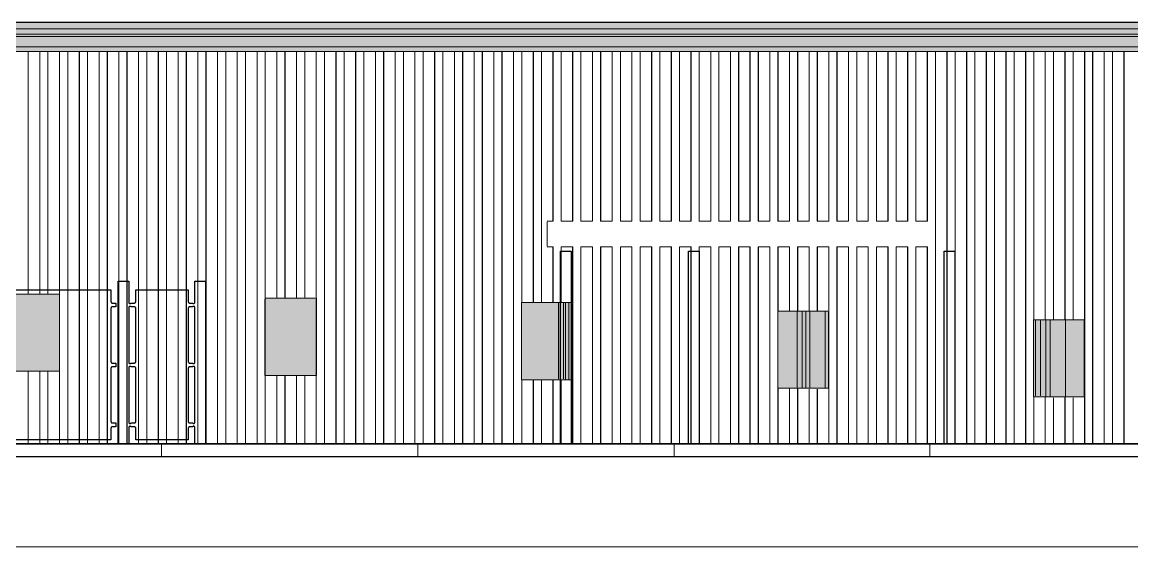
# Model space of a CAD drawing. Header units: millimetres. Extents: x 0 to 84100, y 0 to 59400.
# Drawn here: x 53003 to 65961, y 29193 to 35315 of the extents above; entities that cross this region are included whole.
import ezdxf

# ---------------------------------------------------------------- set-up
doc = ezdxf.new("R2010")
doc.units = ezdxf.units.MM
for name, color, linetype, lineweight in [('01_切断（構造・壁）', 7, 'Continuous', 35), ('09_立面の外形', 7, 'Continuous', 30), ('10_見えがかり', 7, 'Continuous', 13), ('12_見えがかり（ガラス）', 5, 'Continuous', 9), ('50_寸法', 3, 'Continuous', 9)]:
    doc.layers.add(name, color=color, linetype=linetype, lineweight=lineweight)

msp = doc.modelspace()

# ---------------------------------------------------------------- hatches: boundary and pattern name
at = {"layer": '10_見えがかり', "true_color": 0xe9dcc4}
msp.add_hatch(color=8, dxfattribs=at).paths.add_polyline_path([(69944, 35298), (69954, 35288), (69954, 35248), (69939, 35233), (69919, 35233), (49009, 35233), (49004, 35228), (49004, 35308), (49009, 35313), (69939, 35313), (69944, 35308)])
at = {"layer": '12_見えがかり（ガラス）', "true_color": 0xdce9f2}
for points in [[(69984, 35228), (69984, 35178), (69979, 35173), (69969, 35173), (69959, 35163), (69949, 35163), (69929, 35143), (69919, 35143), (69909, 35133), (69899, 35133), (69879, 35113), (69869, 35113), (69859, 35103), (69849, 35103), (69829, 35083), (69819, 35083), (69809, 35073), (69799, 35073), (69789, 35063), (69779, 35063), (69759, 35043), (69749, 35043), (69739, 35033), (69729, 35033), (69714, 35018), (69709, 35013), (69699, 35013), (69689, 35003), (69679, 35003), (69659, 34983), (69654, 34988), (69654, 35118), (69649, 35123), (69519, 35123), (69509, 35113), (69499, 35113), (69489, 35103), (69479, 35103), (69469, 35093), (69459, 35093), (69449, 35083), (69439, 35083), (69429, 35073), (69419, 35073), (69409, 35063), (69399, 35063), (69389, 35053), (69379, 35053), (69369, 35043), (69359, 35043), (69349, 35033), (69339, 35033), (69329, 35023), (69319, 35023), (69309, 35013), (69299, 35013), (69289, 35003), (69279, 35003), (69259, 34983), (69249, 34983), (69244, 34978), (69244, 34968), (69239, 34963), (68419, 34963), (68409, 34973), (49009, 34973), (49004, 34978), (49004, 35228), (49009, 35233), (69979, 35233)], [(53429, 32143), (53434, 32138), (53434, 31248), (53429, 31243), (52849, 31243), (52844, 31248), (52844, 32138), (52849, 32143)], [(56429, 32093), (56434, 32088), (56434, 31198), (56429, 31193), (55839, 31193), (55834, 31198), (55834, 32088), (55839, 32093)], [(59419, 32043), (59424, 32038), (59424, 31148), (59419, 31143), (58839, 31143), (58834, 31148), (58834, 32038), (58839, 32043)], [(62409, 31943), (62414, 31938), (62414, 31048), (62409, 31043), (61829, 31043), (61824, 31048), (61824, 31938), (61829, 31943)], [(65399, 31843), (65404, 31838), (65404, 30948), (65399, 30943), (64819, 30943), (64814, 30948), (64814, 31838), (64819, 31843)]]:
    msp.add_hatch(color=8, dxfattribs=at).paths.add_polyline_path(points)

# ---------------------------------------------------------------- linework, layer by layer
at = {"layer": '01_切断（構造・壁）'}
msp.add_lwpolyline([(3834, 30393), (76266, 30393)], dxfattribs=at)
at = {"layer": '09_立面の外形'}
for points in [[(49003, 35315), (69943, 35315)], [(69292, 30243), (12572, 30243)]]:
    msp.add_lwpolyline(points, dxfattribs=at)
at = {"layer": '10_見えがかり'}
for points in [[(48991, 35315), (69943, 35315)], [(69375, 35029), (62487, 35029), (55341, 35029), (48992, 35029)], [(54640, 34974), (51640, 34974)], [(53073, 32143), (53073, 34974)], [(53208, 34974), (53073, 34974)], [(53073, 32143), (53073, 34974)], [(53207, 34974), (53073, 34974)], [(53207, 34974), (53207, 32143)], [(53208, 32143), (53208, 34974)], [(53303, 32143), (53303, 34974)], [(53438, 34974), (53303, 34974)], [(53304, 32143), (53304, 34974)], [(53439, 34974), (53304, 34974)], [(53438, 34974), (53438, 32143)], [(53439, 32143), (53439, 34974)], [(53534, 30393), (53534, 34974)], [(53669, 34974), (53534, 34974)], [(53535, 30393), (53535, 34974)], [(53670, 34974), (53535, 34974)], [(53669, 34974), (53669, 30393)], [(53670, 30393), (53670, 34974)], [(53765, 30393), (53765, 34974)], [(53900, 34974), (53765, 34974)], [(53766, 30393), (53766, 34974)], [(53901, 34974), (53766, 34974)], [(53900, 34974), (53900, 30393)], [(53901, 30393), (53901, 34974)], [(53996, 30393), (53996, 34974)], [(54130, 34974), (53996, 34974)], [(53997, 30393), (53997, 34974)], [(54131, 34974), (53997, 34974)], [(54130, 34974), (54130, 30393)], [(54131, 30393), (54131, 34974)], [(54226, 30393), (54226, 34974)], [(54361, 34974), (54226, 34974)], [(54227, 30393), (54227, 34974)], [(54362, 34974), (54227, 34974)], [(54361, 34974), (54361, 30393)], [(54362, 30393), (54362, 34974)], [(54457, 30393), (54457, 34974)], [(54592, 34974), (54457, 34974)], [(54458, 30393), (54458, 34974)], [(54593, 34974), (54458, 34974)], [(54592, 34974), (54592, 30393)], [(54593, 30393), (54593, 34974)], [(57637, 34974), (54640, 34974)], [(54688, 30393), (54688, 34974)], [(54823, 34974), (54688, 34974)], [(54689, 34974), (54688, 34974)], [(54689, 30393), (54689, 34974)], [(54824, 34974), (54689, 34974)], [(54824, 34974), (54823, 34974)], [(54823, 34974), (54823, 30393)], [(54824, 30393), (54824, 34974)], [(54918, 30393), (54918, 34974)], [(55053, 34974), (54918, 34974)], [(54920, 34974), (54918, 34974)], [(54920, 30393), (54920, 34974)], [(55054, 34974), (54920, 34974)], [(55054, 34974), (55053, 34974)], [(55053, 34974), (55053, 30393)], [(55054, 30393), (55054, 34974)], [(55149, 30393), (55149, 34974)], [(55284, 34974), (55149, 34974)], [(55150, 34974), (55149, 34974)], [(55150, 30393), (55150, 34974)], [(55285, 34974), (55150, 34974)], [(55285, 34974), (55284, 34974)], [(55284, 34974), (55284, 30393)], [(55285, 30393), (55285, 34974)], [(55380, 30393), (55380, 34974)], [(55514, 34974), (55380, 34974)], [(55381, 34974), (55380, 34974)], [(55381, 30393), (55381, 34974)], [(55515, 34974), (55381, 34974)], [(55515, 34974), (55514, 34974)], [(55514, 34974), (55514, 30393)], [(55515, 30393), (55515, 34974)], [(55610, 30393), (55610, 34974)], [(55745, 34974), (55610, 34974)], [(55611, 34974), (55610, 34974)], [(55611, 30393), (55611, 34974)], [(55746, 34974), (55611, 34974)], [(55746, 34974), (55745, 34974)], [(55745, 34974), (55745, 30393)], [(55746, 30393), (55746, 34974)], [(55841, 32093), (55841, 34974)], [(55975, 34974), (55841, 34974)], [(55842, 34974), (55841, 34974)], [(55842, 32093), (55842, 34974)], [(55976, 34974), (55842, 34974)], [(55976, 34974), (55975, 34974)], [(55975, 34974), (55975, 32093)], [(55976, 32093), (55976, 34974)], [(56071, 32093), (56071, 34974)], [(56206, 34974), (56071, 34974)], [(56072, 34974), (56071, 34974)], [(56072, 32093), (56072, 34974)], [(56207, 34974), (56072, 34974)], [(56207, 34974), (56206, 34974)], [(56206, 34974), (56206, 32093)], [(56207, 32093), (56207, 34974)], [(56302, 32093), (56302, 34974)], [(56436, 34974), (56302, 34974)], [(56303, 34974), (56302, 34974)], [(56303, 32093), (56303, 34974)], [(56437, 34974), (56303, 34974)], [(56437, 34974), (56436, 34974)], [(56436, 34974), (56436, 32093)], [(56437, 32093), (56437, 34974)], [(56532, 30393), (56532, 34974)], [(56667, 34974), (56532, 34974)], [(56533, 34974), (56532, 34974)], [(56533, 30393), (56533, 34974)], [(56668, 34974), (56533, 34974)], [(56668, 34974), (56667, 34974)], [(56667, 34974), (56667, 30393)], [(56668, 30393), (56668, 34974)], [(56763, 30393), (56763, 34974)], [(56897, 34974), (56763, 34974)], [(56764, 34974), (56763, 34974)], [(56764, 30393), (56764, 34974)], [(56899, 34974), (56764, 34974)], [(56899, 34974), (56897, 34974)], [(56897, 34974), (56897, 30393)], [(56899, 30393), (56899, 34974)], [(56993, 30393), (56993, 34974)], [(57128, 34974), (56993, 34974)], [(56994, 34974), (56993, 34974)], [(56994, 30393), (56994, 34974)], [(57129, 34974), (56994, 34974)], [(57129, 34974), (57128, 34974)], [(57128, 34974), (57128, 30393)], [(57129, 30393), (57129, 34974)], [(57224, 30393), (57224, 34974)], [(57359, 34974), (57224, 34974)], [(57225, 34974), (57224, 34974)], [(57225, 30393), (57225, 34974)], [(57360, 34974), (57225, 34974)], [(57360, 34974), (57359, 34974)], [(57359, 34974), (57359, 30393)], [(57360, 30393), (57360, 34974)], [(57454, 30393), (57454, 34974)], [(57589, 34974), (57454, 34974)], [(57456, 34974), (57454, 34974)], [(57456, 30393), (57456, 34974)], [(57590, 34974), (57456, 34974)], [(57590, 34974), (57589, 34974)], [(57589, 34974), (57589, 30393)], [(57590, 30393), (57590, 34974)], [(60631, 34974), (57637, 34974)], [(57685, 30393), (57685, 34974)], [(57819, 34974), (57685, 34974)], [(57686, 34974), (57685, 34974)], [(57686, 30393), (57686, 34974)], [(57821, 34974), (57686, 34974)], [(57821, 34974), (57819, 34974)], [(57819, 34974), (57819, 30393)], [(57821, 30393), (57821, 34974)], [(57915, 30393), (57915, 34974)], [(58050, 34974), (57915, 34974)], [(57916, 34974), (57915, 34974)], [(57916, 30393), (57916, 34974)], [(58051, 34974), (57916, 34974)], [(58051, 34974), (58050, 34974)], [(58050, 34974), (58050, 30393)], [(58051, 30393), (58051, 34974)], [(58145, 30393), (58145, 34974)], [(58280, 34974), (58145, 34974)], [(58147, 34974), (58145, 34974)], [(58147, 30393), (58147, 34974)], [(58281, 34974), (58147, 34974)], [(58281, 34974), (58280, 34974)], [(58280, 34974), (58280, 30393)], [(58281, 30393), (58281, 34974)], [(58376, 30393), (58376, 34974)], [(58510, 34974), (58376, 34974)], [(58377, 34974), (58376, 34974)], [(58377, 30393), (58377, 34974)], [(58512, 34974), (58377, 34974)], [(58512, 34974), (58510, 34974)], [(58510, 34974), (58510, 30393)], [(58512, 30393), (58512, 34974)], [(58606, 30393), (58606, 34974)], [(58740, 34974), (58606, 34974)], [(58607, 34974), (58606, 34974)], [(58607, 30393), (58607, 34974)], [(58742, 34974), (58607, 34974)], [(58742, 34974), (58740, 34974)], [(58740, 34974), (58740, 30393)], [(58742, 30393), (58742, 34974)], [(58836, 32043), (58836, 34974)], [(58971, 34974), (58836, 34974)], [(58838, 34974), (58836, 34974)], [(58838, 32043), (58838, 34974)], [(58972, 34974), (58838, 34974)], [(58972, 34974), (58971, 34974)], [(58971, 34974), (58971, 32043)], [(58972, 32043), (58972, 34974)], [(59201, 34974), (59067, 34974)], [(59068, 34974), (59067, 34974)], [(59067, 34974), (59067, 32043)], [(59202, 34974), (59068, 34974)], [(59068, 34974), (59068, 32043)], [(59202, 34974), (59201, 34974)], [(59201, 34974), (59201, 32994)], [(59202, 32994), (59202, 34974)], [(59297, 32994), (59297, 34974)], [(59431, 34974), (59297, 34974)], [(59298, 34974), (59297, 34974)], [(59298, 32994), (59298, 34974)], [(59433, 34974), (59298, 34974)], [(59433, 34974), (59431, 34974)], [(59431, 34974), (59431, 32994)], [(59433, 32994), (59433, 34974)], [(59527, 32994), (59527, 34974)], [(59662, 34974), (59527, 34974)], [(59528, 34974), (59527, 34974)], [(59528, 32994), (59528, 34974)], [(59663, 34974), (59528, 34974)], [(59663, 34974), (59662, 34974)], [(59662, 34974), (59662, 32994)], [(59663, 32994), (59663, 34974)], [(59757, 32994), (59757, 34974)], [(59892, 34974), (59757, 34974)], [(59759, 34974), (59757, 34974)], [(59759, 32994), (59759, 34974)], [(59893, 34974), (59759, 34974)], [(59893, 34974), (59892, 34974)], [(59892, 34974), (59892, 32994)], [(59893, 32994), (59893, 34974)], [(59988, 32994), (59988, 34974)], [(60122, 34974), (59988, 34974)], [(59989, 34974), (59988, 34974)], [(59989, 32994), (59989, 34974)], [(60123, 34974), (59989, 34974)], [(60123, 34974), (60122, 34974)], [(60122, 34974), (60122, 32994)], [(60123, 32994), (60123, 34974)], [(60218, 32994), (60218, 34974)], [(60352, 34974), (60218, 34974)], [(60219, 34974), (60218, 34974)], [(60219, 32994), (60219, 34974)], [(60354, 34974), (60219, 34974)], [(60354, 34974), (60352, 34974)], [(60352, 34974), (60352, 32994)], [(60354, 32994), (60354, 34974)], [(60448, 32994), (60448, 34974)], [(60583, 34974), (60448, 34974)], [(60449, 34974), (60448, 34974)], [(60449, 32994), (60449, 34974)], [(60584, 34974), (60449, 34974)], [(60584, 34974), (60583, 34974)], [(60583, 34974), (60583, 32994)], [(60584, 32994), (60584, 34974)], [(63620, 34974), (60631, 34974)], [(60678, 32994), (60678, 34974)], [(60813, 34974), (60678, 34974)], [(60680, 34974), (60678, 34974)], [(60680, 32994), (60680, 34974)], [(60814, 34974), (60680, 34974)], [(60814, 34974), (60813, 34974)], [(60813, 34974), (60813, 32994)], [(60814, 32994), (60814, 34974)], [(60908, 32994), (60908, 34974)], [(61043, 34974), (60908, 34974)], [(60910, 34974), (60908, 34974)], [(60910, 32994), (60910, 34974)], [(61044, 34974), (60910, 34974)], [(61044, 34974), (61043, 34974)], [(61043, 34974), (61043, 32994)], [(61044, 32994), (61044, 34974)], [(61138, 32994), (61138, 34974)], [(61273, 34974), (61138, 34974)], [(61140, 34974), (61138, 34974)], [(61140, 32994), (61140, 34974)], [(61274, 34974), (61140, 34974)], [(61274, 34974), (61273, 34974)], [(61273, 34974), (61273, 32994)], [(61274, 32994), (61274, 34974)], [(61368, 32994), (61368, 34974)], [(61502, 34974), (61368, 34974)], [(61370, 34974), (61368, 34974)], [(61370, 32994), (61370, 34974)], [(61504, 34974), (61370, 34974)], [(61504, 34974), (61502, 34974)], [(61502, 34974), (61502, 32994)], [(61504, 32994), (61504, 34974)], [(61598, 32994), (61598, 34974)], [(61732, 34974), (61598, 34974)], [(61600, 34974), (61598, 34974)], [(61600, 32994), (61600, 34974)], [(61734, 34974), (61600, 34974)], [(61734, 34974), (61732, 34974)], [(61732, 34974), (61732, 32994)], [(61734, 32994), (61734, 34974)], [(61828, 32994), (61828, 34974)], [(61962, 34974), (61828, 34974)], [(61830, 34974), (61828, 34974)], [(61830, 32994), (61830, 34974)], [(61964, 34974), (61830, 34974)], [(61964, 34974), (61962, 34974)], [(61962, 34974), (61962, 32994)], [(61964, 32994), (61964, 34974)], [(62058, 32994), (62058, 34974)], [(62192, 34974), (62058, 34974)], [(62060, 34974), (62058, 34974)], [(62060, 32994), (62060, 34974)], [(62194, 34974), (62060, 34974)], [(62194, 34974), (62192, 34974)], [(62192, 34974), (62192, 32994)], [(62194, 32994), (62194, 34974)], [(62288, 32994), (62288, 34974)], [(62422, 34974), (62288, 34974)], [(62290, 34974), (62288, 34974)], [(62290, 32994), (62290, 34974)], [(62424, 34974), (62290, 34974)], [(62424, 34974), (62422, 34974)], [(62422, 34974), (62422, 32994)], [(62424, 32994), (62424, 34974)], [(62518, 32994), (62518, 34974)], [(62652, 34974), (62518, 34974)], [(62519, 34974), (62518, 34974)], [(62519, 32994), (62519, 34974)], [(62654, 34974), (62519, 34974)], [(62654, 34974), (62652, 34974)], [(62652, 34974), (62652, 32994)], [(62654, 32994), (62654, 34974)], [(62748, 32994), (62748, 34974)], [(62882, 34974), (62748, 34974)], [(62749, 34974), (62748, 34974)], [(62749, 32994), (62749, 34974)], [(62884, 34974), (62749, 34974)], [(62884, 34974), (62882, 34974)], [(62882, 34974), (62882, 32994)], [(62884, 32994), (62884, 34974)], [(62978, 32994), (62978, 34974)], [(63112, 34974), (62978, 34974)], [(62979, 34974), (62978, 34974)], [(62979, 32994), (62979, 34974)], [(63114, 34974), (62979, 34974)], [(63114, 34974), (63112, 34974)], [(63112, 34974), (63112, 32994)], [(63114, 32994), (63114, 34974)], [(63208, 32994), (63208, 34974)], [(63342, 34974), (63208, 34974)], [(63209, 34974), (63208, 34974)], [(63209, 32994), (63209, 34974)], [(63344, 34974), (63209, 34974)], [(63344, 34974), (63342, 34974)], [(63342, 34974), (63342, 32994)], [(63344, 32994), (63344, 34974)], [(63438, 32994), (63438, 34974)], [(63572, 34974), (63438, 34974)], [(63439, 34974), (63438, 34974)], [(63439, 32994), (63439, 34974)], [(63574, 34974), (63439, 34974)], [(63574, 34974), (63572, 34974)], [(63572, 34974), (63572, 32994)], [(63574, 32994), (63574, 34974)], [(63620, 34974), (66604, 34974)], [(63668, 30393), (63668, 34974)], [(63802, 34974), (63668, 34974)], [(63669, 34974), (63668, 34974)], [(63669, 30393), (63669, 34974)], [(63803, 34974), (63669, 34974)], [(63803, 34974), (63802, 34974)], [(63802, 34974), (63802, 30393)], [(63803, 30393), (63803, 34974)], [(63897, 30393), (63897, 34974)], [(64031, 34974), (63897, 34974)], [(63899, 34974), (63897, 34974)], [(63899, 30393), (63899, 34974)], [(64033, 34974), (63899, 34974)], [(64033, 34974), (64031, 34974)], [(64031, 34974), (64031, 30393)], [(64033, 30393), (64033, 34974)], [(64127, 30393), (64127, 34974)], [(64261, 34974), (64127, 34974)], [(64129, 34974), (64127, 34974)], [(64129, 30393), (64129, 34974)], [(64263, 34974), (64129, 34974)], [(64263, 34974), (64261, 34974)], [(64261, 34974), (64261, 30393)], [(64263, 30393), (64263, 34974)], [(64356, 30393), (64356, 34974)], [(64490, 34974), (64356, 34974)], [(64358, 34974), (64356, 34974)], [(64358, 30393), (64358, 34974)], [(64492, 34974), (64358, 34974)], [(64492, 34974), (64490, 34974)], [(64490, 34974), (64490, 30393)], [(64492, 30393), (64492, 34974)], [(64586, 30393), (64586, 34974)], [(64720, 34974), (64586, 34974)], [(64588, 34974), (64586, 34974)], [(64588, 30393), (64588, 34974)], [(64722, 34974), (64588, 34974)], [(64722, 34974), (64720, 34974)], [(64720, 34974), (64720, 30393)], [(64722, 30393), (64722, 34974)], [(64816, 31843), (64816, 34974)], [(64950, 34974), (64816, 34974)], [(64817, 34974), (64816, 34974)], [(64817, 31843), (64817, 34974)], [(64951, 34974), (64817, 34974)], [(64951, 34974), (64950, 34974)], [(64950, 34974), (64950, 31843)], [(64951, 31843), (64951, 34974)], [(65045, 31843), (65045, 34974)], [(65179, 34974), (65045, 34974)], [(65047, 34974), (65045, 34974)], [(65047, 31843), (65047, 34974)], [(65181, 34974), (65047, 34974)], [(65181, 34974), (65179, 34974)], [(65179, 34974), (65179, 31843)], [(65181, 31843), (65181, 34974)], [(65275, 31843), (65275, 34974)], [(65409, 34974), (65275, 34974)], [(65276, 34974), (65275, 34974)], [(65276, 31843), (65276, 34974)], [(65411, 34974), (65276, 34974)], [(65411, 34974), (65409, 34974)], [(65409, 34974), (65409, 31843)], [(65411, 31843), (65411, 34974)], [(65504, 30393), (65504, 34974)], [(65638, 34974), (65504, 34974)], [(65506, 34974), (65504, 34974)], [(65506, 30393), (65506, 34974)], [(65640, 34974), (65506, 34974)], [(65640, 34974), (65638, 34974)], [(65638, 34974), (65638, 30393)], [(65640, 30393), (65640, 34974)], [(65734, 30393), (65734, 34974)], [(65868, 34974), (65734, 34974)], [(65736, 34974), (65734, 34974)], [(65736, 30393), (65736, 34974)], [(65870, 34974), (65736, 34974)], [(65870, 34974), (65868, 34974)], [(65868, 34974), (65868, 30393)], [(65870, 30393), (65870, 34974)], [(59134, 32984), (59134, 32702)], [(59135, 32994), (59202, 32994)], [(59135, 32984), (59135, 32702)], [(59143, 32994), (59201, 32994)], [(59202, 32994), (59201, 32994)], [(59298, 32994), (59297, 32994)], [(59297, 32994), (59431, 32994)], [(59298, 32994), (59433, 32994)], [(59433, 32994), (59431, 32994)], [(59528, 32994), (59527, 32994)], [(59527, 32994), (59662, 32994)], [(59528, 32994), (59663, 32994)], [(59663, 32994), (59662, 32994)], [(59759, 32994), (59757, 32994)], [(59757, 32994), (59892, 32994)], [(59759, 32994), (59893, 32994)], [(59893, 32994), (59892, 32994)], [(59989, 32994), (59988, 32994)], [(59988, 32994), (60122, 32994)], [(59989, 32994), (60123, 32994)], [(60123, 32994), (60122, 32994)], [(60219, 32994), (60218, 32994)], [(60218, 32994), (60352, 32994)], [(60219, 32994), (60354, 32994)], [(60354, 32994), (60352, 32994)], [(60449, 32994), (60448, 32994)], [(60448, 32994), (60583, 32994)], [(60449, 32994), (60584, 32994)], [(60584, 32994), (60583, 32994)], [(60680, 32994), (60678, 32994)], [(60678, 32994), (60813, 32994)], [(60680, 32994), (60814, 32994)], [(60814, 32994), (60813, 32994)], [(60910, 32994), (60908, 32994)], [(60908, 32994), (61043, 32994)], [(60910, 32994), (61044, 32994)], [(61044, 32994), (61043, 32994)], [(61140, 32994), (61138, 32994)], [(61138, 32994), (61273, 32994)], [(61140, 32994), (61274, 32994)], [(61274, 32994), (61273, 32994)], [(61370, 32994), (61368, 32994)], [(61368, 32994), (61502, 32994)], [(61370, 32994), (61504, 32994)], [(61504, 32994), (61502, 32994)], [(61600, 32994), (61598, 32994)], [(61598, 32994), (61732, 32994)], [(61600, 32994), (61734, 32994)], [(61734, 32994), (61732, 32994)], [(61830, 32994), (61828, 32994)], [(61828, 32994), (61962, 32994)], [(61830, 32994), (61964, 32994)], [(61964, 32994), (61962, 32994)], [(62060, 32994), (62058, 32994)], [(62058, 32994), (62192, 32994)], [(62060, 32994), (62194, 32994)], [(62194, 32994), (62192, 32994)], [(62290, 32994), (62288, 32994)], [(62288, 32994), (62422, 32994)], [(62290, 32994), (62424, 32994)], [(62424, 32994), (62422, 32994)], [(62519, 32994), (62518, 32994)], [(62518, 32994), (62652, 32994)], [(62519, 32994), (62654, 32994)], [(62654, 32994), (62652, 32994)], [(62749, 32994), (62748, 32994)], [(62748, 32994), (62882, 32994)], [(62749, 32994), (62884, 32994)], [(62884, 32994), (62882, 32994)], [(62979, 32994), (62978, 32994)], [(62978, 32994), (63112, 32994)], [(62979, 32994), (63114, 32994)], [(63114, 32994), (63112, 32994)], [(63209, 32994), (63208, 32994)], [(63208, 32994), (63342, 32994)], [(63209, 32994), (63344, 32994)], [(63344, 32994), (63342, 32994)], [(63439, 32994), (63438, 32994)], [(63438, 32994), (63572, 32994)], [(63439, 32994), (63574, 32994)], [(63574, 32994), (63572, 32994)], [(59202, 32692), (59135, 32692)], [(59201, 32692), (59143, 32692)], [(59202, 32692), (59201, 32692)], [(59201, 32692), (59201, 32043)], [(59202, 32043), (59202, 32692)], [(59297, 32043), (59297, 32692)], [(59431, 32692), (59297, 32692)], [(59298, 32692), (59297, 32692)], [(59298, 32043), (59298, 32692)], [(59433, 32692), (59298, 32692)], [(59433, 32692), (59431, 32692)], [(59431, 32692), (59431, 32043)], [(59433, 32043), (59433, 32692)], [(59527, 30393), (59527, 32692)], [(59662, 32692), (59527, 32692)], [(59528, 32692), (59527, 32692)], [(59528, 30393), (59528, 32692)], [(59663, 32692), (59528, 32692)], [(59663, 32692), (59662, 32692)], [(59662, 32692), (59662, 30393)], [(59663, 30393), (59663, 32692)], [(59757, 30393), (59757, 32692)], [(59892, 32692), (59757, 32692)], [(59759, 32692), (59757, 32692)], [(59759, 30393), (59759, 32692)], [(59893, 32692), (59759, 32692)], [(59893, 32692), (59892, 32692)], [(59892, 32692), (59892, 30393)], [(59893, 30393), (59893, 32692)], [(59988, 30393), (59988, 32692)], [(60122, 32692), (59988, 32692)], [(59989, 32692), (59988, 32692)], [(59989, 30393), (59989, 32692)], [(60123, 32692), (59989, 32692)], [(60123, 32692), (60122, 32692)], [(60122, 32692), (60122, 30393)], [(60123, 30393), (60123, 32692)], [(60218, 30393), (60218, 32692)], [(60352, 32692), (60218, 32692)], [(60219, 32692), (60218, 32692)], [(60219, 30393), (60219, 32692)], [(60354, 32692), (60219, 32692)], [(60354, 32692), (60352, 32692)], [(60352, 32692), (60352, 30393)], [(60354, 30393), (60354, 32692)], [(60448, 30393), (60448, 32692)], [(60583, 32692), (60448, 32692)], [(60449, 32692), (60448, 32692)], [(60449, 30393), (60449, 32692)], [(60584, 32692), (60449, 32692)], [(60584, 32692), (60583, 32692)], [(60583, 32692), (60583, 30393)], [(60584, 30393), (60584, 32692)], [(60678, 30393), (60678, 32692)], [(60813, 32692), (60678, 32692)], [(60680, 32692), (60678, 32692)], [(60680, 30393), (60680, 32692)], [(60814, 32692), (60680, 32692)], [(60814, 32692), (60813, 32692)], [(60813, 32692), (60813, 30393)], [(60814, 30393), (60814, 32692)], [(60908, 30393), (60908, 32692)], [(61043, 32692), (60908, 32692)], [(60910, 32692), (60908, 32692)], [(60910, 30393), (60910, 32692)], [(61044, 32692), (60910, 32692)], [(61044, 32692), (61043, 32692)], [(61043, 32692), (61043, 30393)], [(61044, 30393), (61044, 32692)], [(61138, 30393), (61138, 32692)], [(61273, 32692), (61138, 32692)], [(61140, 32692), (61138, 32692)], [(61140, 30393), (61140, 32692)], [(61274, 32692), (61140, 32692)], [(61274, 32692), (61273, 32692)], [(61273, 32692), (61273, 30393)], [(61274, 30393), (61274, 32692)], [(61368, 30393), (61368, 32692)], [(61502, 32692), (61368, 32692)], [(61370, 32692), (61368, 32692)], [(61370, 30393), (61370, 32692)], [(61504, 32692), (61370, 32692)], [(61504, 32692), (61502, 32692)], [(61502, 32692), (61502, 30393)], [(61504, 30393), (61504, 32692)], [(61598, 30393), (61598, 32692)], [(61732, 32692), (61598, 32692)], [(61600, 32692), (61598, 32692)], [(61600, 30393), (61600, 32692)], [(61734, 32692), (61600, 32692)], [(61734, 32692), (61732, 32692)], [(61732, 32692), (61732, 30393)], [(61734, 30393), (61734, 32692)], [(61828, 31943), (61828, 32692)], [(61962, 32692), (61828, 32692)], [(61830, 32692), (61828, 32692)], [(61830, 31943), (61830, 32692)], [(61964, 32692), (61830, 32692)], [(61964, 32692), (61962, 32692)], [(61962, 32692), (61962, 31943)], [(61964, 31943), (61964, 32692)], [(62058, 31943), (62058, 32692)], [(62192, 32692), (62058, 32692)], [(62060, 32692), (62058, 32692)], [(62060, 31943), (62060, 32692)], [(62194, 32692), (62060, 32692)], [(62194, 32692), (62192, 32692)], [(62192, 32692), (62192, 31943)], [(62194, 31943), (62194, 32692)], [(62288, 31943), (62288, 32692)], [(62422, 32692), (62288, 32692)], [(62290, 32692), (62288, 32692)], [(62290, 31943), (62290, 32692)], [(62424, 32692), (62290, 32692)], [(62424, 32692), (62422, 32692)], [(62422, 32692), (62422, 31943)], [(62424, 31943), (62424, 32692)], [(62518, 30393), (62518, 32692)], [(62652, 32692), (62518, 32692)], [(62519, 32692), (62518, 32692)], [(62519, 30393), (62519, 32692)], [(62654, 32692), (62519, 32692)], [(62654, 32692), (62652, 32692)], [(62652, 32692), (62652, 30393)], [(62654, 30393), (62654, 32692)], [(62748, 30393), (62748, 32692)], [(62882, 32692), (62748, 32692)], [(62749, 32692), (62748, 32692)], [(62749, 30393), (62749, 32692)], [(62884, 32692), (62749, 32692)], [(62884, 32692), (62882, 32692)], [(62882, 32692), (62882, 30393)], [(62884, 30393), (62884, 32692)], [(62978, 30393), (62978, 32692)], [(63112, 32692), (62978, 32692)], [(62979, 32692), (62978, 32692)], [(62979, 30393), (62979, 32692)], [(63114, 32692), (62979, 32692)], [(63114, 32692), (63112, 32692)], [(63112, 32692), (63112, 30393)], [(63114, 30393), (63114, 32692)], [(63208, 30393), (63208, 32692)], [(63342, 32692), (63208, 32692)], [(63209, 32692), (63208, 32692)], [(63209, 30393), (63209, 32692)], [(63344, 32692), (63209, 32692)], [(63344, 32692), (63342, 32692)], [(63342, 32692), (63342, 30393)], [(63344, 30393), (63344, 32692)], [(63438, 30393), (63438, 32692)], [(63572, 32692), (63438, 32692)], [(63439, 32692), (63438, 32692)], [(63439, 30393), (63439, 32692)], [(63574, 32692), (63439, 32692)], [(63574, 32692), (63572, 32692)], [(63572, 32692), (63572, 30393)], [(63574, 30393), (63574, 32692)], [(53440, 32143), (52850, 32143)], [(53073, 32143), (53208, 32143)], [(53073, 32143), (53207, 32143)], [(53303, 32143), (53438, 32143)], [(53304, 32143), (53439, 32143)], [(53440, 31243), (53440, 32143)], [(55839, 31193), (55839, 32093)], [(56428, 32093), (55839, 32093)], [(55842, 32093), (55841, 32093)], [(55841, 32093), (55975, 32093)], [(55842, 32093), (55976, 32093)], [(55976, 32093), (55975, 32093)], [(56072, 32093), (56071, 32093)], [(56071, 32093), (56206, 32093)], [(56072, 32093), (56207, 32093)], [(56207, 32093), (56206, 32093)], [(56303, 32093), (56302, 32093)], [(56302, 32093), (56427, 32093)], [(56303, 32093), (56428, 32093)], [(56438, 31193), (56438, 32093)], [(58835, 31143), (58835, 32043)], [(59433, 32043), (58835, 32043)], [(58838, 32043), (58836, 32043)], [(58836, 32043), (58971, 32043)], [(58838, 32043), (58972, 32043)], [(58972, 32043), (58971, 32043)], [(59068, 32043), (59067, 32043)], [(59067, 32043), (59201, 32043)], [(59068, 32043), (59202, 32043)], [(59202, 32043), (59201, 32043)], [(59264, 31152), (59264, 32040)], [(59298, 32043), (59297, 32043)], [(59297, 32043), (59431, 32043)], [(59298, 32043), (59433, 32043)], [(59323, 32040), (59323, 31152)], [(59349, 32037), (59349, 32009)], [(59349, 32009), (59349, 31866)], [(59387, 31980), (59387, 32037)], [(59433, 32043), (59431, 32043)], [(59433, 31143), (59433, 32043)], [(59387, 31837), (59387, 31980)], [(61826, 31043), (61826, 31943)], [(62424, 31943), (61826, 31943)], [(61830, 31943), (61828, 31943)], [(61828, 31943), (61962, 31943)], [(61830, 31943), (61964, 31943)], [(61964, 31943), (61962, 31943)], [(62052, 31052), (62052, 31941)], [(62060, 31943), (62058, 31943)], [(62058, 31943), (62192, 31943)], [(62060, 31943), (62194, 31943)], [(62112, 31941), (62112, 31052)], [(62156, 31942), (62156, 31866)], [(62194, 31943), (62192, 31943)], [(62200, 31837), (62200, 31942)], [(62290, 31943), (62288, 31943)], [(62288, 31943), (62422, 31943)], [(62290, 31943), (62424, 31943)], [(62379, 31837), (62379, 31942)], [(62424, 31943), (62422, 31943)], [(62424, 31043), (62424, 31943)], [(59349, 31866), (59349, 31723)], [(59387, 31694), (59387, 31837)], [(62156, 31866), (62156, 31723)], [(62200, 31694), (62200, 31837)], [(62379, 31694), (62379, 31837)], [(64814, 30943), (64814, 31843)], [(64817, 31843), (64816, 31843)], [(64816, 31843), (64950, 31843)], [(64817, 31843), (64951, 31843)], [(65411, 31843), (64824, 31843)], [(64836, 30953), (64836, 31841)], [(64895, 31841), (64895, 30953)], [(64951, 31843), (64950, 31843)], [(64958, 31837), (64958, 31723)], [(65008, 31694), (65008, 31837)], [(65047, 31843), (65045, 31843)], [(65045, 31843), (65179, 31843)], [(65047, 31843), (65181, 31843)], [(65181, 31843), (65179, 31843)], [(65187, 31694), (65187, 31837)], [(65276, 31843), (65275, 31843)], [(65275, 31843), (65409, 31843)], [(65276, 31843), (65411, 31843)], [(65411, 31843), (65409, 31843)], [(65411, 30943), (65411, 31843)], [(59349, 31723), (59349, 31580)], [(59387, 31551), (59387, 31694)], [(62156, 31723), (62156, 31580)], [(62200, 31551), (62200, 31694)], [(62379, 31551), (62379, 31694)], [(64958, 31723), (64958, 31580)], [(65008, 31551), (65008, 31694)], [(65187, 31551), (65187, 31694)], [(59349, 31580), (59349, 31437)], [(59387, 31408), (59387, 31551)], [(62156, 31580), (62156, 31437)], [(62200, 31408), (62200, 31551)], [(62379, 31408), (62379, 31551)], [(64958, 31580), (64958, 31437)], [(65008, 31408), (65008, 31551)], [(65187, 31408), (65187, 31551)], [(59349, 31437), (59349, 31294)], [(59387, 31265), (59387, 31408)], [(62156, 31437), (62156, 31294)], [(62200, 31265), (62200, 31408)], [(62379, 31265), (62379, 31408)], [(64958, 31437), (64958, 31294)], [(65008, 31265), (65008, 31408)], [(65187, 31265), (65187, 31408)], [(52850, 31243), (53440, 31243)], [(53208, 31243), (53073, 31243)], [(53073, 31243), (53073, 30393)], [(53207, 31243), (53073, 31243)], [(53073, 30393), (53073, 31243)], [(53207, 31243), (53207, 30393)], [(53208, 31243), (53208, 30393)], [(53438, 31243), (53303, 31243)], [(53303, 30393), (53303, 31243)], [(53439, 31243), (53304, 31243)], [(53304, 31243), (53304, 30393)], [(53438, 31243), (53438, 30393)], [(53439, 31243), (53439, 30393)], [(59349, 31294), (59349, 31151)], [(59387, 31151), (59387, 31265)], [(62156, 31294), (62156, 31151)], [(62200, 31122), (62200, 31265)], [(62379, 31122), (62379, 31265)], [(64958, 31294), (64958, 31151)], [(65008, 31122), (65008, 31265)], [(65187, 31122), (65187, 31265)], [(55839, 31193), (56428, 31193)], [(55842, 31193), (55841, 31193)], [(55975, 31193), (55841, 31193)], [(55841, 30393), (55841, 31193)], [(55976, 31193), (55842, 31193)], [(55842, 31193), (55842, 30393)], [(55976, 31193), (55975, 31193)], [(55975, 31193), (55975, 30393)], [(55976, 31193), (55976, 30393)], [(56072, 31193), (56071, 31193)], [(56206, 31193), (56071, 31193)], [(56071, 30393), (56071, 31193)], [(56207, 31193), (56072, 31193)], [(56072, 31193), (56072, 30393)], [(56207, 31193), (56206, 31193)], [(56206, 31193), (56206, 30393)], [(56207, 31193), (56207, 30393)], [(56303, 31193), (56302, 31193)], [(56427, 31193), (56302, 31193)], [(56302, 30393), (56302, 31193)], [(56428, 31193), (56303, 31193)], [(56303, 31193), (56303, 30393)], [(56436, 31193), (56436, 30393)], [(56437, 31193), (56437, 30393)], [(58835, 31143), (59433, 31143)], [(58838, 31143), (58836, 31143)], [(58971, 31143), (58836, 31143)], [(58836, 30393), (58836, 31143)], [(58972, 31143), (58838, 31143)], [(58838, 31143), (58838, 30393)], [(58972, 31143), (58971, 31143)], [(58971, 31143), (58971, 30393)], [(58972, 31143), (58972, 30393)], [(59068, 31143), (59067, 31143)], [(59201, 31143), (59067, 31143)], [(59067, 30393), (59067, 31143)], [(59202, 31143), (59068, 31143)], [(59068, 31143), (59068, 30393)], [(59202, 31143), (59201, 31143)], [(59201, 31143), (59201, 30393)], [(59202, 31143), (59202, 30393)], [(59298, 31143), (59297, 31143)], [(59431, 31143), (59297, 31143)], [(59297, 30393), (59297, 31133)], [(59433, 31143), (59298, 31143)], [(59298, 31133), (59298, 30393)], [(59433, 31143), (59431, 31143)], [(59431, 31143), (59431, 30393)], [(59433, 31143), (59433, 30393)], [(62156, 31151), (62156, 31046)], [(62200, 31046), (62200, 31122)], [(62379, 31046), (62379, 31122)], [(64958, 31151), (64958, 31008)], [(65008, 30979), (65008, 31122)], [(65187, 30979), (65187, 31122)], [(62424, 31043), (61826, 31043)], [(61830, 31043), (61828, 31043)], [(61962, 31043), (61828, 31043)], [(61828, 30393), (61828, 31043)], [(61964, 31043), (61830, 31043)], [(61830, 31043), (61830, 30393)], [(61964, 31043), (61962, 31043)], [(61962, 31043), (61962, 30393)], [(61964, 31043), (61964, 30393)], [(62060, 31043), (62058, 31043)], [(62192, 31043), (62058, 31043)], [(62058, 30393), (62058, 31043)], [(62194, 31043), (62060, 31043)], [(62060, 31043), (62060, 30393)], [(62194, 31043), (62192, 31043)], [(62192, 31033), (62192, 30393)], [(62194, 31033), (62194, 30393)], [(62290, 31043), (62288, 31043)], [(62422, 31043), (62288, 31043)], [(62288, 30393), (62288, 31033)], [(62424, 31043), (62290, 31043)], [(62290, 31033), (62290, 30393)], [(62424, 31043), (62422, 31043)], [(62422, 31043), (62422, 30393)], [(62424, 31043), (62424, 30393)], [(64958, 31008), (64958, 30951)], [(65008, 30950), (65008, 30979)], [(65187, 30950), (65187, 30979)], [(64817, 30943), (64816, 30943)], [(64950, 30943), (64816, 30943)], [(64816, 30393), (64816, 30943)], [(64951, 30943), (64817, 30943)], [(64817, 30943), (64817, 30393)], [(64824, 30943), (65411, 30943)], [(64951, 30943), (64950, 30943)], [(64950, 30943), (64950, 30393)], [(64951, 30943), (64951, 30393)], [(65047, 30943), (65045, 30943)], [(65179, 30943), (65045, 30943)], [(65045, 30393), (65045, 30933)], [(65181, 30943), (65047, 30943)], [(65047, 30933), (65047, 30393)], [(65181, 30943), (65179, 30943)], [(65179, 30943), (65179, 30393)], [(65181, 30943), (65181, 30393)], [(65276, 30943), (65275, 30943)], [(65409, 30943), (65275, 30943)], [(65275, 30393), (65275, 30933)], [(65411, 30943), (65276, 30943)], [(65276, 30933), (65276, 30393)], [(65411, 30943), (65409, 30943)], [(65409, 30943), (65409, 30393)], [(65411, 30943), (65411, 30393)], [(54640, 30393), (51640, 30393)], [(53073, 30393), (53208, 30393)], [(53073, 30393), (53207, 30393)], [(53303, 30393), (53438, 30393)], [(53304, 30393), (53439, 30393)], [(53534, 30393), (53669, 30393)], [(53535, 30393), (53670, 30393)], [(53765, 30393), (53900, 30393)], [(53766, 30393), (53901, 30393)], [(53996, 30393), (54130, 30393)], [(53997, 30393), (54131, 30393)], [(54226, 30393), (54361, 30393)], [(54227, 30393), (54362, 30393)], [(54457, 30393), (54592, 30393)], [(54458, 30393), (54593, 30393)], [(54630, 30243), (54630, 30383)], [(54630, 30243), (54630, 30383)], [(57637, 30393), (54640, 30393)], [(54689, 30393), (54688, 30393)], [(54688, 30393), (54823, 30393)], [(54689, 30393), (54824, 30393)], [(54824, 30393), (54823, 30393)], [(54920, 30393), (54918, 30393)], [(54918, 30393), (55053, 30393)], [(54920, 30393), (55054, 30393)], [(55054, 30393), (55053, 30393)], [(55150, 30393), (55149, 30393)], [(55149, 30393), (55284, 30393)], [(55150, 30393), (55285, 30393)], [(55285, 30393), (55284, 30393)], [(55381, 30393), (55380, 30393)], [(55380, 30393), (55514, 30393)], [(55381, 30393), (55515, 30393)], [(55515, 30393), (55514, 30393)], [(55611, 30393), (55610, 30393)], [(55610, 30393), (55745, 30393)], [(55611, 30393), (55746, 30393)], [(55746, 30393), (55745, 30393)], [(55842, 30393), (55841, 30393)], [(55841, 30393), (55975, 30393)], [(55842, 30393), (55976, 30393)], [(55976, 30393), (55975, 30393)], [(56072, 30393), (56071, 30393)], [(56071, 30393), (56206, 30393)], [(56072, 30393), (56207, 30393)], [(56207, 30393), (56206, 30393)], [(56303, 30393), (56302, 30393)], [(56302, 30393), (56436, 30393)], [(56303, 30393), (56437, 30393)], [(56437, 30393), (56436, 30393)], [(56533, 30393), (56532, 30393)], [(56532, 30393), (56667, 30393)], [(56533, 30393), (56668, 30393)], [(56668, 30393), (56667, 30393)], [(56764, 30393), (56763, 30393)], [(56763, 30393), (56897, 30393)], [(56764, 30393), (56899, 30393)], [(56899, 30393), (56897, 30393)], [(56994, 30393), (56993, 30393)], [(56993, 30393), (57128, 30393)], [(56994, 30393), (57129, 30393)], [(57129, 30393), (57128, 30393)], [(57225, 30393), (57224, 30393)], [(57224, 30393), (57359, 30393)], [(57225, 30393), (57360, 30393)], [(57360, 30393), (57359, 30393)], [(57456, 30393), (57454, 30393)], [(57454, 30393), (57589, 30393)], [(57456, 30393), (57590, 30393)], [(57590, 30393), (57589, 30393)], [(57625, 30243), (57625, 30383)], [(57625, 30243), (57625, 30383)], [(60631, 30393), (57637, 30393)], [(57686, 30393), (57685, 30393)], [(57685, 30393), (57819, 30393)], [(57686, 30393), (57821, 30393)], [(57821, 30393), (57819, 30393)], [(57916, 30393), (57915, 30393)], [(57915, 30393), (58050, 30393)], [(57916, 30393), (58051, 30393)], [(58051, 30393), (58050, 30393)], [(58147, 30393), (58145, 30393)], [(58145, 30393), (58280, 30393)], [(58147, 30393), (58281, 30393)], [(58281, 30393), (58280, 30393)], [(58377, 30393), (58376, 30393)], [(58376, 30393), (58510, 30393)], [(58377, 30393), (58512, 30393)], [(58512, 30393), (58510, 30393)], [(58607, 30393), (58606, 30393)], [(58606, 30393), (58740, 30393)], [(58607, 30393), (58742, 30393)], [(58742, 30393), (58740, 30393)], [(58838, 30393), (58836, 30393)], [(58836, 30393), (58971, 30393)], [(58838, 30393), (58972, 30393)], [(58972, 30393), (58971, 30393)], [(59068, 30393), (59067, 30393)], [(59067, 30393), (59201, 30393)], [(59068, 30393), (59202, 30393)], [(59202, 30393), (59201, 30393)], [(59298, 30393), (59297, 30393)], [(59297, 30393), (59431, 30393)], [(59298, 30393), (59433, 30393)], [(59433, 30393), (59431, 30393)], [(59528, 30393), (59527, 30393)], [(59527, 30393), (59662, 30393)], [(59528, 30393), (59663, 30393)], [(59663, 30393), (59662, 30393)], [(59759, 30393), (59757, 30393)], [(59757, 30393), (59892, 30393)], [(59759, 30393), (59893, 30393)], [(59893, 30393), (59892, 30393)], [(59989, 30393), (59988, 30393)], [(59988, 30393), (60122, 30393)], [(59989, 30393), (60123, 30393)], [(60123, 30393), (60122, 30393)], [(60219, 30393), (60218, 30393)], [(60218, 30393), (60352, 30393)], [(60219, 30393), (60354, 30393)], [(60354, 30393), (60352, 30393)], [(60449, 30393), (60448, 30393)], [(60448, 30393), (60583, 30393)], [(60449, 30393), (60584, 30393)], [(60584, 30393), (60583, 30393)], [(60616, 30243), (60616, 30383)], [(60616, 30243), (60616, 30383)], [(63620, 30393), (60631, 30393)], [(60680, 30393), (60678, 30393)], [(60678, 30393), (60813, 30393)], [(60680, 30393), (60814, 30393)], [(60814, 30393), (60813, 30393)], [(60910, 30393), (60908, 30393)], [(60908, 30393), (61043, 30393)], [(60910, 30393), (61044, 30393)], [(61044, 30393), (61043, 30393)], [(61140, 30393), (61138, 30393)], [(61138, 30393), (61273, 30393)], [(61140, 30393), (61274, 30393)], [(61274, 30393), (61273, 30393)], [(61370, 30393), (61368, 30393)], [(61368, 30393), (61502, 30393)], [(61370, 30393), (61504, 30393)], [(61504, 30393), (61502, 30393)], [(61600, 30393), (61598, 30393)], [(61598, 30393), (61732, 30393)], [(61600, 30393), (61734, 30393)], [(61734, 30393), (61732, 30393)], [(61830, 30393), (61828, 30393)], [(61828, 30393), (61962, 30393)], [(61830, 30393), (61964, 30393)], [(61964, 30393), (61962, 30393)], [(62060, 30393), (62058, 30393)], [(62058, 30393), (62192, 30393)], [(62060, 30393), (62194, 30393)], [(62194, 30393), (62192, 30393)], [(62290, 30393), (62288, 30393)], [(62288, 30393), (62422, 30393)], [(62290, 30393), (62424, 30393)], [(62424, 30393), (62422, 30393)], [(62519, 30393), (62518, 30393)], [(62518, 30393), (62652, 30393)], [(62519, 30393), (62654, 30393)], [(62654, 30393), (62652, 30393)], [(62749, 30393), (62748, 30393)], [(62748, 30393), (62882, 30393)], [(62749, 30393), (62884, 30393)], [(62884, 30393), (62882, 30393)], [(62979, 30393), (62978, 30393)], [(62978, 30393), (63112, 30393)], [(62979, 30393), (63114, 30393)], [(63114, 30393), (63112, 30393)], [(63209, 30393), (63208, 30393)], [(63208, 30393), (63342, 30393)], [(63209, 30393), (63344, 30393)], [(63344, 30393), (63342, 30393)], [(63439, 30393), (63438, 30393)], [(63438, 30393), (63572, 30393)], [(63439, 30393), (63574, 30393)], [(63574, 30393), (63572, 30393)], [(63603, 30243), (63603, 30383)], [(66604, 30393), (63620, 30393)], [(63669, 30393), (63668, 30393)], [(63668, 30393), (63802, 30393)], [(63669, 30393), (63803, 30393)], [(63803, 30393), (63802, 30393)], [(63899, 30393), (63897, 30393)], [(63897, 30393), (64031, 30393)], [(63899, 30393), (64033, 30393)], [(64033, 30393), (64031, 30393)], [(64129, 30393), (64127, 30393)], [(64127, 30393), (64261, 30393)], [(64129, 30393), (64263, 30393)], [(64263, 30393), (64261, 30393)], [(64358, 30393), (64356, 30393)], [(64356, 30393), (64490, 30393)], [(64358, 30393), (64492, 30393)], [(64492, 30393), (64490, 30393)], [(64588, 30393), (64586, 30393)], [(64586, 30393), (64720, 30393)], [(64588, 30393), (64722, 30393)], [(64722, 30393), (64720, 30393)], [(64817, 30393), (64816, 30393)], [(64816, 30393), (64950, 30393)], [(64817, 30393), (64951, 30393)], [(64951, 30393), (64950, 30393)], [(65047, 30393), (65045, 30393)], [(65045, 30393), (65179, 30393)], [(65047, 30393), (65181, 30393)], [(65181, 30393), (65179, 30393)], [(65276, 30393), (65275, 30393)], [(65275, 30393), (65409, 30393)], [(65276, 30393), (65411, 30393)], [(65411, 30393), (65409, 30393)], [(65506, 30393), (65504, 30393)], [(65504, 30393), (65638, 30393)], [(65506, 30393), (65640, 30393)], [(65640, 30393), (65638, 30393)], [(65736, 30393), (65734, 30393)], [(65734, 30393), (65868, 30393)], [(65736, 30393), (65870, 30393)], [(65870, 30393), (65868, 30393)], [(51632, 30243), (54630, 30243)], [(54630, 30243), (57625, 30243)], [(60616, 30243), (57625, 30243)], [(60616, 30243), (63603, 30243)], [(63606, 30243), (66363, 30243)]]:
    msp.add_lwpolyline(points, dxfattribs=at)
at = {"layer": '12_立面_外構・樹木'}
for points in [[(59290, 30393), (59290, 30394), (59290, 32643), (59290, 32643), (59291, 32643), (59413, 32643), (59413, 32643), (59413, 32643), (59413, 30394), (59413, 30393), (59413, 30393), (59291, 30393), (59290, 30393)], [(60785, 30393), (60785, 30394), (60785, 32643), (60785, 32643), (60786, 32643), (60908, 32643), (60908, 32643), (60908, 32643), (60908, 30394), (60908, 30393), (60908, 30393), (60786, 30393), (60785, 30393)], [(63771, 30393), (63771, 30394), (63771, 32643), (63771, 32643), (63772, 32643), (63894, 32643), (63894, 32643), (63894, 32643), (63894, 30394), (63894, 30393), (63894, 30393), (63772, 30393), (63771, 30393)], [(54124, 30393), (54124, 30394), (54124, 32293), (54124, 32293), (54124, 32293), (54246, 32293), (54247, 32293), (54247, 32293), (54247, 32047), (54247, 32046), (54247, 32044), (54247, 32043), (54248, 32041), (54248, 32040), (54249, 32039), (54250, 32038), (54251, 32037), (54252, 32036), (54253, 32035), (54254, 32034), (54255, 32033), (54257, 32033), (54258, 32032), (54260, 32032), (54261, 32032), (54263, 32032), (54264, 32032), (54265, 32033), (54267, 32033), (54268, 32034), (54269, 32034), (54271, 32035), (54272, 32036), (54273, 32037), (54274, 32038), (54274, 32038), (54274, 32038), (54313, 32038), (54315, 32038), (54316, 32038), (54318, 32039), (54319, 32039), (54321, 32040), (54322, 32041), (54323, 32042), (54324, 32043), (54325, 32044), (54326, 32045), (54327, 32046), (54327, 32047), (54328, 32049), (54328, 32050), (54328, 32052), (54328, 32053), (54328, 32193), (54329, 32193), (54329, 32193), (54942, 32193), (54942, 32193), (54942, 32193), (54942, 32053), (54942, 32052), (54942, 32050), (54943, 32049), (54943, 32047), (54944, 32046), (54945, 32045), (54945, 32044), (54946, 32043), (54948, 32042), (54949, 32041), (54950, 32040), (54951, 32039), (54953, 32039), (54954, 32038), (54956, 32038), (54957, 32038), (54992, 32038), (54993, 32038), (54993, 32038), (54994, 32037), (54995, 32036), (54996, 32035), (54997, 32034), (54998, 32034), (54999, 32033), (55001, 32033), (55002, 32032), (55004, 32032), (55005, 32032), (55007, 32032), (55008, 32032), (55009, 32033), (55011, 32033), (55012, 32034), (55013, 32035), (55014, 32036), (55015, 32037), (55016, 32038), (55017, 32039), (55018, 32040), (55019, 32041), (55019, 32043), (55019, 32044), (55020, 32046), (55020, 32047), (55020, 32293), (55020, 32293), (55020, 32293), (55142, 32293), (55142, 32293), (55142, 32293), (55142, 30394), (55142, 30393), (55142, 30393), (55020, 30393), (55020, 30393), (55020, 30394), (55020, 30584), (55020, 30586), (55019, 30587), (55019, 30588), (55019, 30590), (55018, 30591), (55017, 30592), (55016, 30594), (55015, 30595), (55014, 30596), (55013, 30596), (55012, 30597), (55011, 30598), (55009, 30598), (55008, 30599), (55007, 30599), (55005, 30599), (55004, 30599), (55002, 30599), (55001, 30599), (54999, 30598), (54998, 30598), (54997, 30597), (54996, 30596), (54995, 30595), (54994, 30594), (54993, 30593), (54993, 30593), (54992, 30593), (54957, 30593), (54956, 30593), (54954, 30593), (54953, 30592), (54951, 30592), (54950, 30591), (54949, 30591), (54948, 30590), (54946, 30589), (54945, 30588), (54945, 30586), (54944, 30585), (54943, 30584), (54943, 30582), (54942, 30581), (54942, 30580), (54942, 30578), (54942, 30444), (54942, 30443), (54942, 30443), (54329, 30443), (54329, 30443), (54328, 30444), (54328, 30578), (54328, 30580), (54328, 30581), (54328, 30582), (54327, 30584), (54327, 30585), (54326, 30586), (54325, 30588), (54324, 30589), (54323, 30590), (54322, 30591), (54321, 30591), (54319, 30592), (54318, 30592), (54316, 30593), (54315, 30593), (54313, 30593), (54274, 30593), (54274, 30593), (54274, 30593), (54273, 30594), (54272, 30595), (54271, 30596), (54269, 30597), (54268, 30598), (54267, 30598), (54265, 30599), (54264, 30599), (54263, 30599), (54261, 30599), (54260, 30599), (54258, 30599), (54257, 30598), (54255, 30598), (54254, 30597), (54253, 30596), (54252, 30596), (54251, 30595), (54250, 30594), (54249, 30592), (54248, 30591), (54248, 30590), (54247, 30588), (54247, 30587), (54247, 30586), (54247, 30584), (54247, 30394), (54247, 30393), (54246, 30393), (54124, 30393), (54124, 30393)], [(50197, 32193), (54039, 32193), (54039, 32193), (54039, 32193), (54039, 32053), (54039, 32052), (54040, 32050), (54040, 32049), (54040, 32047), (54041, 32046), (54042, 32045), (54043, 32044), (54044, 32043), (54045, 32042), (54046, 32041), (54047, 32040), (54049, 32039), (54050, 32039), (54051, 32038), (54053, 32038), (54054, 32038), (54096, 32038), (54097, 32038), (54097, 32038), (54097, 31994), (54097, 31993), (54096, 31993), (54054, 31993), (54053, 31993), (54051, 31993), (54050, 31992), (54049, 31992), (54047, 31991), (54046, 31991), (54045, 31990), (54044, 31989), (54043, 31988), (54042, 31986), (54041, 31985), (54040, 31984), (54040, 31982), (54040, 31981), (54039, 31980), (54039, 31978), (54039, 31353), (54039, 31352), (54040, 31350), (54040, 31349), (54040, 31347), (54041, 31346), (54042, 31345), (54043, 31344), (54044, 31343), (54045, 31342), (54046, 31341), (54047, 31340), (54049, 31339), (54050, 31339), (54051, 31338), (54053, 31338), (54054, 31338), (54096, 31338), (54097, 31338), (54097, 31338), (54097, 31294), (54097, 31293), (54096, 31293), (54054, 31293), (54053, 31293), (54051, 31293), (54050, 31292), (54049, 31292), (54047, 31291), (54046, 31291), (54045, 31290), (54044, 31289), (54043, 31288), (54042, 31286), (54041, 31285), (54040, 31284), (54040, 31282), (54040, 31281), (54039, 31280), (54039, 31278), (54039, 30653), (54039, 30652), (54040, 30650), (54040, 30649), (54040, 30647), (54041, 30646), (54042, 30645), (54043, 30644), (54044, 30643), (54045, 30642), (54046, 30641), (54047, 30640), (54049, 30639), (54050, 30639), (54051, 30638), (54053, 30638), (54054, 30638), (54096, 30638), (54097, 30638), (54097, 30638), (54097, 30594), (54097, 30593), (54096, 30593), (54054, 30593), (54053, 30593), (54051, 30593), (54050, 30592), (54049, 30592), (54047, 30591), (54046, 30591), (54045, 30590), (54044, 30589), (54043, 30588), (54042, 30586), (54041, 30585), (54040, 30584), (54040, 30582), (54040, 30581), (54039, 30580), (54039, 30578), (54039, 30444), (54039, 30443), (54039, 30443), (50197, 30443)], [(54274, 31338), (54274, 31338), (54274, 31338), (54313, 31338), (54315, 31338), (54316, 31338), (54318, 31339), (54319, 31339), (54321, 31340), (54322, 31341), (54323, 31342), (54324, 31343), (54325, 31344), (54326, 31345), (54327, 31346), (54327, 31347), (54328, 31349), (54328, 31350), (54328, 31352), (54328, 31353), (54328, 31978), (54328, 31980), (54328, 31981), (54328, 31982), (54327, 31984), (54327, 31985), (54326, 31986), (54325, 31988), (54324, 31989), (54323, 31990), (54322, 31991), (54321, 31991), (54319, 31992), (54318, 31992), (54316, 31993), (54315, 31993), (54313, 31993), (54274, 31993), (54274, 31993), (54274, 31993), (54273, 31994), (54272, 31995), (54271, 31996), (54269, 31997), (54268, 31998), (54267, 31998), (54265, 31999), (54264, 31999), (54263, 31999), (54261, 31999), (54260, 31999), (54258, 31999), (54257, 31998), (54255, 31998), (54254, 31997), (54253, 31996), (54252, 31996), (54251, 31995), (54250, 31994), (54249, 31992), (54248, 31991), (54248, 31990), (54247, 31988), (54247, 31987), (54247, 31986), (54247, 31984), (54247, 31347), (54247, 31346), (54247, 31344), (54247, 31343), (54248, 31341), (54248, 31340), (54249, 31339), (54250, 31338), (54251, 31337), (54252, 31336), (54253, 31335), (54254, 31334), (54255, 31333), (54257, 31333), (54258, 31332), (54260, 31332), (54261, 31332), (54263, 31332), (54264, 31332), (54265, 31333), (54267, 31333), (54268, 31334), (54269, 31334), (54271, 31335), (54272, 31336), (54273, 31337), (54274, 31338)], [(54993, 31993), (54993, 31993), (54992, 31993), (54957, 31993), (54956, 31993), (54954, 31993), (54953, 31992), (54951, 31992), (54950, 31991), (54949, 31991), (54948, 31990), (54946, 31989), (54945, 31988), (54945, 31986), (54944, 31985), (54943, 31984), (54943, 31982), (54942, 31981), (54942, 31980), (54942, 31978), (54942, 31353), (54942, 31352), (54942, 31350), (54943, 31349), (54943, 31347), (54944, 31346), (54945, 31345), (54945, 31344), (54946, 31343), (54948, 31342), (54949, 31341), (54950, 31340), (54951, 31339), (54953, 31339), (54954, 31338), (54956, 31338), (54957, 31338), (54992, 31338), (54993, 31338), (54993, 31338), (54994, 31337), (54995, 31336), (54996, 31335), (54997, 31334), (54998, 31334), (54999, 31333), (55001, 31333), (55002, 31332), (55004, 31332), (55005, 31332), (55007, 31332), (55008, 31332), (55009, 31333), (55011, 31333), (55012, 31334), (55013, 31335), (55014, 31336), (55015, 31337), (55016, 31338), (55017, 31339), (55018, 31340), (55019, 31341), (55019, 31343), (55019, 31344), (55020, 31346), (55020, 31347), (55020, 31984), (55020, 31986), (55019, 31987), (55019, 31988), (55019, 31990), (55018, 31991), (55017, 31992), (55016, 31994), (55015, 31995), (55014, 31996), (55013, 31996), (55012, 31997), (55011, 31998), (55009, 31998), (55008, 31999), (55007, 31999), (55005, 31999), (55004, 31999), (55002, 31999), (55001, 31999), (54999, 31998), (54998, 31998), (54997, 31997), (54996, 31996), (54995, 31995), (54994, 31994), (54993, 31993)], [(54274, 30638), (54274, 30638), (54274, 30638), (54313, 30638), (54315, 30638), (54316, 30638), (54318, 30639), (54319, 30639), (54321, 30640), (54322, 30641), (54323, 30642), (54324, 30643), (54325, 30644), (54326, 30645), (54327, 30646), (54327, 30647), (54328, 30649), (54328, 30650), (54328, 30652), (54328, 30653), (54328, 31278), (54328, 31280), (54328, 31281), (54328, 31282), (54327, 31284), (54327, 31285), (54326, 31286), (54325, 31288), (54324, 31289), (54323, 31290), (54322, 31291), (54321, 31291), (54319, 31292), (54318, 31292), (54316, 31293), (54315, 31293), (54313, 31293), (54274, 31293), (54274, 31293), (54274, 31293), (54273, 31294), (54272, 31295), (54271, 31296), (54269, 31297), (54268, 31298), (54267, 31298), (54265, 31299), (54264, 31299), (54263, 31299), (54261, 31299), (54260, 31299), (54258, 31299), (54257, 31298), (54255, 31298), (54254, 31297), (54253, 31296), (54252, 31296), (54251, 31295), (54250, 31294), (54249, 31292), (54248, 31291), (54248, 31290), (54247, 31288), (54247, 31287), (54247, 31286), (54247, 31284), (54247, 30647), (54247, 30646), (54247, 30644), (54247, 30643), (54248, 30641), (54248, 30640), (54249, 30639), (54250, 30638), (54251, 30637), (54252, 30636), (54253, 30635), (54254, 30634), (54255, 30633), (54257, 30633), (54258, 30632), (54260, 30632), (54261, 30632), (54263, 30632), (54264, 30632), (54265, 30633), (54267, 30633), (54268, 30634), (54269, 30634), (54271, 30635), (54272, 30636), (54273, 30637), (54274, 30638)], [(54993, 31293), (54993, 31293), (54992, 31293), (54957, 31293), (54956, 31293), (54954, 31293), (54953, 31292), (54951, 31292), (54950, 31291), (54949, 31291), (54948, 31290), (54946, 31289), (54945, 31288), (54945, 31286), (54944, 31285), (54943, 31284), (54943, 31282), (54942, 31281), (54942, 31280), (54942, 31278), (54942, 30653), (54942, 30652), (54942, 30650), (54943, 30649), (54943, 30647), (54944, 30646), (54945, 30645), (54945, 30644), (54946, 30643), (54948, 30642), (54949, 30641), (54950, 30640), (54951, 30639), (54953, 30639), (54954, 30638), (54956, 30638), (54957, 30638), (54992, 30638), (54993, 30638), (54993, 30638), (54994, 30637), (54995, 30636), (54996, 30635), (54997, 30634), (54998, 30634), (54999, 30633), (55001, 30633), (55002, 30632), (55004, 30632), (55005, 30632), (55007, 30632), (55008, 30632), (55009, 30633), (55011, 30633), (55012, 30634), (55013, 30635), (55014, 30636), (55015, 30637), (55016, 30638), (55017, 30639), (55018, 30640), (55019, 30641), (55019, 30643), (55019, 30644), (55020, 30646), (55020, 30647), (55020, 31284), (55020, 31286), (55019, 31287), (55019, 31288), (55019, 31290), (55018, 31291), (55017, 31292), (55016, 31294), (55015, 31295), (55014, 31296), (55013, 31296), (55012, 31297), (55011, 31298), (55009, 31298), (55008, 31299), (55007, 31299), (55005, 31299), (55004, 31299), (55002, 31299), (55001, 31299), (54999, 31298), (54998, 31298), (54997, 31297), (54996, 31296), (54995, 31295), (54994, 31294), (54993, 31293)]]:
    msp.add_lwpolyline(points, dxfattribs=at)
at = {"layer": '12_見えがかり（ガラス）'}
for points in [[(52522, 35148), (53493, 35148)], [(52542, 35237), (53514, 35237)], [(52542, 35177), (53514, 35177)], [(53560, 35148), (52593, 35148)], [(53493, 35148), (54463, 35148)], [(54486, 35237), (53514, 35237)], [(54486, 35177), (53514, 35177)], [(54526, 35148), (53560, 35148)], [(55433, 35148), (54463, 35148)], [(55457, 35237), (54486, 35237)], [(55457, 35177), (54486, 35177)], [(55492, 35148), (54526, 35148)], [(55433, 35148), (56402, 35148)], [(56428, 35237), (55457, 35237)], [(56428, 35177), (55457, 35177)], [(56458, 35148), (55492, 35148)], [(56402, 35148), (57372, 35148)], [(56428, 35237), (57399, 35237)], [(56428, 35177), (57399, 35177)], [(56458, 35148), (57423, 35148)], [(57372, 35148), (58341, 35148)], [(57399, 35237), (58370, 35237)], [(58370, 35177), (57399, 35177)], [(57423, 35148), (58388, 35148)], [(58341, 35148), (59309, 35148)], [(59340, 35237), (58370, 35237)], [(58370, 35177), (59340, 35177)], [(58388, 35148), (59352, 35148)], [(59309, 35148), (60277, 35148)], [(60310, 35237), (59340, 35237)], [(59340, 35177), (60310, 35177)], [(59352, 35148), (60317, 35148)], [(60277, 35148), (61245, 35148)], [(60310, 35237), (61279, 35237)], [(60310, 35177), (61279, 35177)], [(61280, 35148), (60317, 35148)], [(62212, 35148), (61245, 35148)], [(61279, 35237), (62248, 35237)], [(61279, 35177), (62248, 35177)], [(62243, 35148), (61280, 35148)], [(62212, 35148), (63179, 35148)], [(63206, 35148), (62243, 35148)], [(62248, 35237), (63216, 35237)], [(63216, 35177), (62248, 35177)], [(63179, 35148), (64145, 35148)], [(63206, 35148), (64169, 35148)], [(63216, 35237), (64184, 35237)], [(63216, 35177), (64184, 35177)], [(64145, 35148), (65111, 35148)], [(64169, 35148), (65130, 35148)], [(64184, 35237), (65152, 35237)], [(65152, 35177), (64184, 35177)], [(66076, 35148), (65111, 35148)], [(65130, 35148), (66092, 35148)], [(65152, 35237), (66118, 35237)], [(65152, 35177), (66118, 35177)], [(55835, 31193), (55835, 32083)], [(56434, 32083), (56434, 31193)], [(59428, 31143), (59428, 32033)], [(62418, 31933), (62418, 31043)], [(65404, 31833), (65404, 30943)], [(53425, 31243), (52845, 31243)], [(52847, 31243), (53427, 31243)], [(55835, 31193), (56434, 31193)], [(59415, 31143), (58837, 31143)], [(59428, 31143), (58839, 31143)], [(62405, 31043), (61827, 31043)], [(61830, 31043), (62418, 31043)], [(64817, 30943), (65404, 30943)]]:
    msp.add_lwpolyline(points, dxfattribs=at)
at = {"layer": '50_寸法'}
msp.add_lwpolyline([(6334, 29193), (73766, 29193)], dxfattribs=at)

doc.saveas('drawing.dxf')
